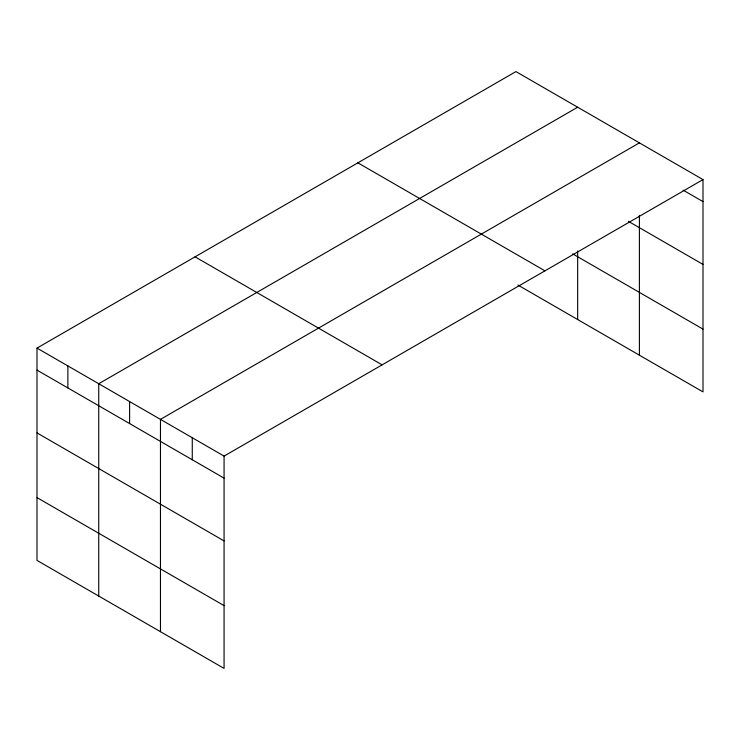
<?xml version="1.0" encoding="UTF-8"?>
<svg xmlns="http://www.w3.org/2000/svg" width="740" height="740" viewBox="0 0 740 740"><rect width="100%" height="100%" fill="white"/><g stroke="black" fill="none" stroke-linecap="round" stroke-linejoin="round"><path stroke-width="1.11" d="M703 179.589L224.072 456.099L224.072 668.414L37 560.411L37 348.096L515.928 71.586L703 179.589L703 391.904L517.917 285.048M577.663 107.226L98.734 383.736L98.734 596.052M639.397 142.866L160.469 419.377L160.469 631.692M683.122 190.143L703 201.613M628.445 221.362L703 264.411M572.686 253.875L703 329.115M357.882 162.837L544.955 270.84M195.046 256.845L382.118 364.848M37 348.096L224.072 456.099M37 370.111L224.072 478.123M37 432.909L224.072 540.922M37 497.613L224.072 605.616M639.397 215.358L639.397 355.182M577.663 250.971L577.663 319.541M192.271 437.738L192.271 459.762M129.602 401.552L129.602 423.576M67.867 365.911L67.867 387.936"/></g></svg>
